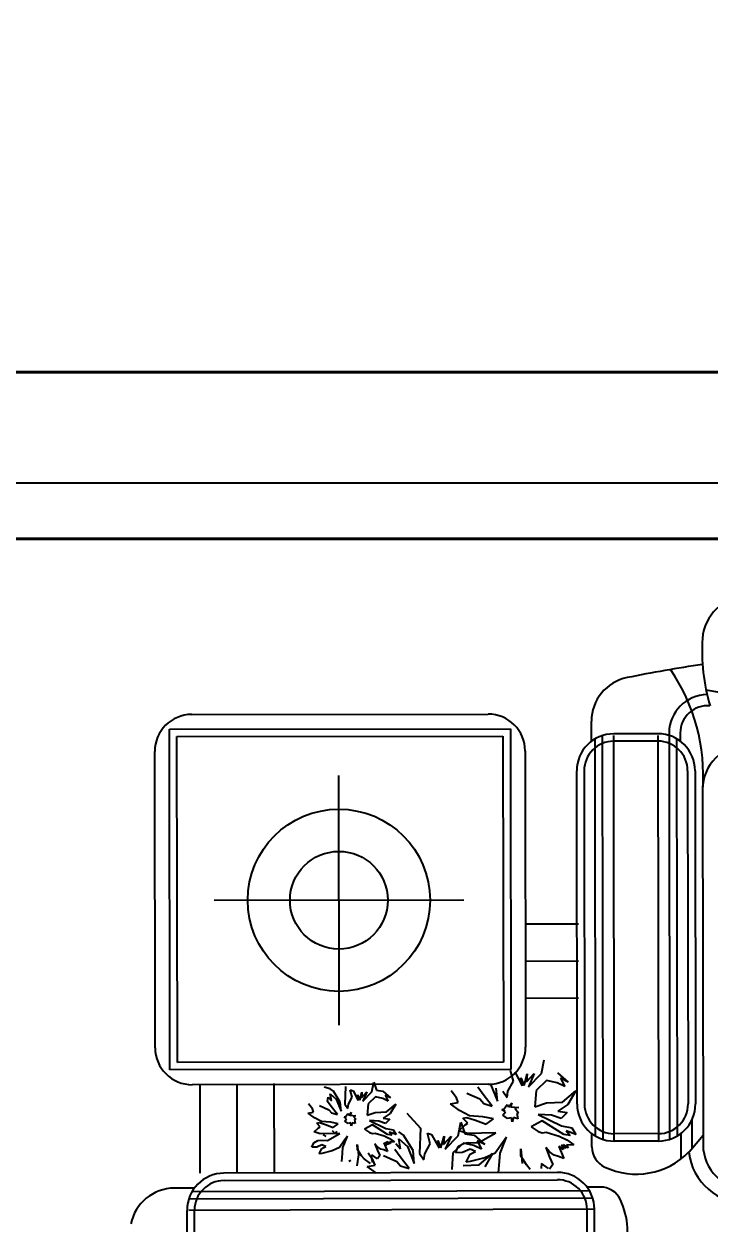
# Model space of a CAD drawing. Header units: feet. Extents: x 28652 to 66086, y -6769 to -640.
# Drawn here: x 48296.6 to 48333.7, y -1066.4 to -1001.6 of the extents above; entities that cross this region are included whole.
import ezdxf

# ---------------------------------------------------------------- set-up
doc = ezdxf.new("R2010")
doc.units = ezdxf.units.FT
doc.header["$LTSCALE"] = 50
doc.header["$MEASUREMENT"] = 0
doc.header["$PDMODE"] = 34
doc.linetypes.add('CENTER', pattern=[2, 1.25, -0.25, 0.25, -0.25])
doc.layers.add('CL', color=253, linetype='CENTER')
doc.layers.add('Furniture', color=32, linetype='Continuous')
doc.layers.add('DIMENSION', color=142, linetype='Continuous', lineweight=13)
doc.layers.add('wall', color=6, linetype='Continuous', lineweight=40)
doc.styles.add('dimension', font='arial.ttf')
doc.dimstyles.new('1@100', dxfattribs={"dimscale": 0.1, "dimtxt": 60, "dimasz": 60, "dimexe": 60, "dimexo": 0, "dimgap": 30, "dimtad": 1, "dimdec": 0, "dimzin": 0, "dimdsep": 46, "dimlunit": 4, "dimtxsty": 'dimension', "dimcen": 0, "dimclrd": 256, "dimclre": 256, "dimclrt": 256, "dimadec": 0, "dimazin": 0, "dimtfac": 1, "dimtdec": 0, "dimtix": 1, "dimtofl": 0, "dimtmove": 0, "dimatfit": 3, "dimfxl": 60, "dimfxlon": 1, "dimtfillclr": 256, "dimtolj": 1, "dimtzin": 0, "dimlwd": -1, "dimlwe": -1, "dimarcsym": 0})

# ---------------------------------------------------------------- blocks, each defined once
blk = doc.blocks.new('*D283')
at = {"layer": 'Defpoints', "color": 0, "transparency": 16777216}
for p in [(48295.576, -989.683), (48283.576, -1020.407), (48295.576, -1026.407)]:
    blk.add_point(p, dxfattribs=at)
at = {"layer": 'DIMENSION', "transparency": 16777216}
for p, q in [((48283.576, -995.683), (48283.576, -983.683)), ((48295.576, -995.683), (48295.576, -983.683)), ((48277.576, -989.683), (48271.576, -989.683)), ((48301.576, -989.683), (48307.576, -989.683))]:
    blk.add_line(p, q, dxfattribs=at)
for points in [[(48277.576, -988.683), (48277.576, -990.683), (48283.576, -989.683)], [(48301.576, -988.683), (48301.576, -990.683), (48295.576, -989.683)]]:
    blk.add_solid(points, dxfattribs=at)
at = {"layer": 'DIMENSION', "transparency": 16777216, "insert": (48289.576, -982.837), "char_height": 6, "attachment_point": 5, "style": 'dimension'}
blk.add_mtext("\\A1;1' [0.30]", dxfattribs=at)
blk = doc.blocks.new('*D284')
at = {"layer": 'Defpoints', "color": 0, "transparency": 16777216}
for p in [(48418.192, -989.683), (48295.576, -1026.407), (48418.192, -1029.407)]:
    blk.add_point(p, dxfattribs=at)
at = {"layer": 'DIMENSION', "transparency": 16777216}
for p, q in [((48295.576, -995.683), (48295.576, -983.683)), ((48418.192, -995.683), (48418.192, -983.683)), ((48301.576, -989.683), (48412.192, -989.683))]:
    blk.add_line(p, q, dxfattribs=at)
for points in [[(48301.576, -988.683), (48301.576, -990.683), (48295.576, -989.683)], [(48412.192, -988.683), (48412.192, -990.683), (48418.192, -989.683)]]:
    blk.add_solid(points, dxfattribs=at)
at = {"layer": 'DIMENSION', "transparency": 16777216, "insert": (48356.884, -982.837), "char_height": 6, "attachment_point": 5, "style": 'dimension'}
blk.add_mtext('\\A1;10\'-3" [3.11]', dxfattribs=at)
blk = doc.blocks.new('*D289')
at = {"layer": 'Defpoints', "color": 0, "transparency": 16777216}
for p in [(48424.192, -964.262), (48289.576, -1020.407), (48424.192, -1020.407)]:
    blk.add_point(p, dxfattribs=at)
at = {"layer": 'DIMENSION', "transparency": 16777216}
for p, q in [((48289.576, -970.262), (48289.576, -958.262)), ((48424.192, -970.262), (48424.192, -958.262)), ((48295.576, -964.262), (48418.192, -964.262))]:
    blk.add_line(p, q, dxfattribs=at)
for points in [[(48295.576, -963.262), (48295.576, -965.262), (48289.576, -964.262)], [(48418.192, -963.262), (48418.192, -965.262), (48424.192, -964.262)]]:
    blk.add_solid(points, dxfattribs=at)
at = {"layer": 'DIMENSION', "transparency": 16777216, "insert": (48356.884, -957.417), "char_height": 6, "attachment_point": 5, "style": 'dimension'}
blk.add_mtext('\\A1;11\'-3" [3.42]', dxfattribs=at)
blk = doc.blocks.new('*D291')
at = {"layer": 'Defpoints', "color": 0, "transparency": 16777216}
for p in [(48555.192, -935.122), (48128.96, -1020.407), (48555.192, -1020.407)]:
    blk.add_point(p, dxfattribs=at)
at = {"layer": 'DIMENSION', "transparency": 16777216}
for p, q in [((48128.96, -941.122), (48128.96, -929.122)), ((48555.192, -941.122), (48555.192, -929.122)), ((48134.96, -935.122), (48549.192, -935.122))]:
    blk.add_line(p, q, dxfattribs=at)
for points in [[(48134.96, -934.122), (48134.96, -936.122), (48128.96, -935.122)], [(48549.192, -934.122), (48549.192, -936.122), (48555.192, -935.122)]]:
    blk.add_solid(points, dxfattribs=at)
at = {"layer": 'DIMENSION', "transparency": 16777216, "insert": (48342.076, -928.276), "char_height": 6, "attachment_point": 5, "style": 'dimension'}
blk.add_mtext('\\A1;35\'-6" [10.83]', dxfattribs=at)
blk = doc.blocks.new('Sofa')
at = {"layer": 'Furniture'}
for p, q in [((10206.4, 2472.4), (10606.4, 2472.4)), ((10176.4, 2452.4), (10636.4, 2452.4)), ((10176.4, 1992.4), (10176.4, 2452.4)), ((10636.4, 2452.4), (10636.4, 1992.4)), ((10745.9, 2435.5), (10745.9, 2462.5)), ((10186.4, 2442.4), (10626.4, 2442.4)), ((10186.4, 2002.4), (10186.4, 2442.4)), ((10626.4, 2442.4), (10626.4, 2002.4)), ((10750.9, 1902.2), (10750.9, 2438.8)), ((10760.9, 1897.8), (10760.9, 2443.2)), ((10835.7, 2445.5), (10775.9, 2445.5)), ((10775.9, 1895.5), (10775.9, 2443.2)), ((10835.7, 2435.5), (10775.9, 2435.5)), ((10835.7, 2443.2), (10835.7, 1895.5)), ((10850.7, 2446.6), (10850.7, 1897.8)), ((10860.7, 2438.8), (10860.7, 1902.2)), ((10865.7, 2446.6), (10865.7, 2435.5)), ((10156.4, 2022.4), (10156.4, 2422.4)), ((10656.4, 2422.4), (10656.4, 2022.4)), ((10404.7, 2052.7), (10404.7, 2389.8)), ((10725.9, 1945.5), (10725.9, 2395.5)), ((10735.9, 2395.5), (10735.9, 1945.5)), ((10875.7, 2395.5), (10875.7, 1945.5)), ((10885.7, 2395.5), (10885.7, 1945.5)), ((10895.9, 2370.2), (10895.9, 1890.2)), ((10573.3, 2221.2), (10236.2, 2221.2)), ((10727.9, 2188.4), (10656.4, 2188.4)), ((10727.9, 2138.4), (10656.4, 2138.4)), ((10727.9, 2088.4), (10656.4, 2088.4)), ((10626.4, 2002.4), (10186.4, 2002.4)), ((10677.7, 1987), (10681.5, 2005.4)), ((10636.4, 1992.4), (10176.4, 1992.4)), ((10639.9, 1976.5), (10636.1, 1990.9)), ((10641.9, 1989.2), (10651.8, 1970.4)), ((10651.8, 1970.4), (10650.1, 1981)), ((10650.1, 1981), (10654.5, 1970.8)), ((10654.5, 1970.8), (10658.7, 1986.5)), ((10657.8, 1975.5), (10668.2, 1986.8)), ((10658.7, 1986.5), (10657.8, 1975.5)), ((10660.3, 1969), (10677.7, 1987)), ((10668.2, 1986.8), (10660.3, 1969)), ((10684.8, 1977.3), (10670.7, 1964)), ((10699, 1974.2), (10684.8, 1977.3)), ((10699.4, 1987.9), (10713.8, 1975.3)), ((10713.8, 1975.3), (10703.4, 1980.4)), ((10703.4, 1980.4), (10709.4, 1969.1)), ((10606.4, 1972.4), (10206.4, 1972.4)), ((10217.2, 1853.1), (10217.1, 1972.4)), ((10267.1, 1853), (10267.1, 1972.4)), ((10317.1, 1852.6), (10317.1, 1973.7)), ((10392.6, 1966.4), (10384.6, 1968.9)), ((10397, 1963.3), (10392.6, 1966.4)), ((10406.1, 1948.6), (10397, 1963.3)), ((10413.1, 1969.9), (10412.3, 1945.8)), ((10419.6, 1965.2), (10423.6, 1964)), ((10422.2, 1955.1), (10419.6, 1965.2)), ((10423.6, 1964), (10430.6, 1950.8)), ((10432.5, 1951.1), (10435.4, 1962.1)), ((10434.8, 1954.4), (10442.1, 1962.3)), ((10435.4, 1962.1), (10434.8, 1954.4)), ((10436.5, 1949.9), (10448.7, 1962.5)), ((10442.1, 1962.3), (10436.5, 1949.9)), ((10448.7, 1962.5), (10451.4, 1975.3)), ((10451.4, 1975.3), (10455.1, 1964.5)), ((10455.1, 1964.5), (10463.9, 1963.1)), ((10463.9, 1963.1), (10474, 1954.3)), ((10563.1, 1954.1), (10556, 1963.8)), ((10599.1, 1958.8), (10592, 1968.5)), ((10609.1, 1972.7), (10618.4, 1949.7)), ((10618.4, 1949.7), (10616.9, 1967.2)), ((10625.7, 1963.2), (10631.3, 1954.6)), ((10631.3, 1954.6), (10632.6, 1963)), ((10632.6, 1963), (10639.9, 1976.5)), ((10670.7, 1964), (10668.9, 1941.8)), ((10709.4, 1969.1), (10699, 1974.2)), ((10706.1, 1948.1), (10724, 1963.4)), ((10724, 1963.4), (10713.4, 1945.2)), ((10368.5, 1939.4), (10363.5, 1946.2)), ((10388.8, 1949.5), (10389.7, 1955.4)), ((10393.7, 1942.7), (10388.8, 1949.5)), ((10389.7, 1955.4), (10394.3, 1950.5)), ((10392.8, 1959.8), (10400.7, 1952.5)), ((10394.3, 1950.5), (10392.8, 1959.8)), ((10400.7, 1952.5), (10407.2, 1936.4)), ((10407.2, 1936.4), (10406.1, 1948.6)), ((10412.3, 1945.8), (10416.2, 1939.8)), ((10416.2, 1939.8), (10417.1, 1945.7)), ((10417.1, 1945.7), (10422.2, 1955.1)), ((10430.6, 1950.8), (10429.4, 1958.3)), ((10429.4, 1958.3), (10432.5, 1951.1)), ((10443.8, 1946.3), (10442.6, 1930.8)), ((10453.7, 1955.6), (10443.8, 1946.3)), ((10463.6, 1953.5), (10453.7, 1955.6)), ((10470.9, 1949.9), (10463.6, 1953.5)), ((10466.7, 1957.8), (10470.9, 1949.9)), ((10474, 1954.3), (10466.7, 1957.8)), ((10468.6, 1935.2), (10481.2, 1945.9)), ((10481.2, 1945.9), (10473.7, 1933.2)), ((10554.9, 1945.9), (10565.5, 1947.7)), ((10567.3, 1937), (10554.9, 1945.9)), ((10565.5, 1947.7), (10563.1, 1954.1)), ((10577, 1960.5), (10594.7, 1952.6)), ((10594.7, 1952.6), (10599.8, 1946.6)), ((10611.3, 1943.1), (10599.1, 1958.8)), ((10599.8, 1946.6), (10611.3, 1943.1)), ((10627.1, 1938.9), (10631.5, 1945.1)), ((10631.5, 1945.1), (10633.5, 1941.3)), ((10633.5, 1941.3), (10637.9, 1947.5)), ((10637.9, 1947.5), (10636.2, 1941.8)), ((10668.9, 1941.8), (10684.4, 1947.1)), ((10684.4, 1947.1), (10706.1, 1948.1)), ((10713.4, 1945.2), (10699.9, 1936.1)), ((10362.7, 1933.7), (10370.2, 1934.9)), ((10371.4, 1927.5), (10362.7, 1933.7)), ((10370.2, 1934.9), (10368.5, 1939.4)), ((10378.2, 1943.9), (10390.6, 1938.4)), ((10390.6, 1938.4), (10394.2, 1934.2)), ((10402.3, 1931.7), (10393.7, 1942.7)), ((10394.2, 1934.2), (10402.3, 1931.7)), ((10411.4, 1928.5), (10413.3, 1928.8)), ((10414.7, 1926.1), (10411.4, 1928.5)), ((10413.3, 1928.8), (10416.4, 1933.1)), ((10416.4, 1933.1), (10417.8, 1930.5)), ((10417.8, 1930.5), (10420.9, 1934.8)), ((10420.9, 1934.8), (10419.6, 1930.8)), ((10419.6, 1930.8), (10427.4, 1930.2)), ((10427.4, 1930.2), (10423.7, 1929.6)), ((10423.7, 1929.6), (10427.2, 1925.4)), ((10442.6, 1930.8), (10453.4, 1934.6)), ((10453.4, 1934.6), (10468.6, 1935.2)), ((10473.7, 1933.2), (10464.3, 1926.8)), ((10496, 1933.5), (10514.4, 1913.3)), ((10580.8, 1929.7), (10567.3, 1937)), ((10598.7, 1928.7), (10580.8, 1929.7)), ((10612.9, 1925.6), (10598.7, 1928.7)), ((10624.4, 1938.4), (10627.1, 1938.9)), ((10629.1, 1935.1), (10624.4, 1938.4)), ((10625.8, 1930.5), (10629.1, 1935.1)), ((10632, 1926), (10625.8, 1930.5)), ((10636.2, 1941.8), (10647.2, 1940.9)), ((10647.2, 1940.9), (10641.9, 1940)), ((10641.9, 1940), (10647, 1934)), ((10647, 1934), (10644.4, 1933.6)), ((10644.4, 1933.6), (10645.7, 1925.6)), ((10673.4, 1931.6), (10704.6, 1916.4)), ((10691.3, 1930.5), (10673.4, 1931.6)), ((10704.4, 1925.9), (10691.3, 1930.5)), ((10699.9, 1936.1), (10712.6, 1934.1)), ((10712.6, 1934.1), (10704.4, 1925.9)), ((10370.8, 1908.3), (10376.6, 1914)), ((10380.9, 1922.4), (10371.4, 1927.5)), ((10374.5, 1920.4), (10378.3, 1921)), ((10379.2, 1915.4), (10374.5, 1920.4)), ((10376.6, 1914), (10379.2, 1915.4)), ((10378.3, 1921), (10386.3, 1918.5)), ((10393.5, 1921.6), (10380.9, 1922.4)), ((10386.3, 1918.5), (10396.6, 1914.5)), ((10403.4, 1919.5), (10393.5, 1921.6)), ((10396.6, 1914.5), (10403.4, 1919.5)), ((10412.4, 1922.9), (10414.7, 1926.1)), ((10416.7, 1919.8), (10412.4, 1922.9)), ((10420.4, 1920.4), (10416.7, 1919.8)), ((10421.1, 1916.7), (10420.4, 1920.4)), ((10422.3, 1920.7), (10421.1, 1916.7)), ((10426.3, 1919.5), (10422.3, 1920.7)), ((10427.2, 1925.4), (10425.4, 1925.1)), ((10425.4, 1925.1), (10426.3, 1919.5)), ((10449.6, 1917.7), (10439, 1912.1)), ((10458.2, 1922.9), (10445.7, 1923.7)), ((10445.7, 1923.7), (10467.6, 1913)), ((10469.9, 1904.8), (10449.6, 1917.7)), ((10467.4, 1919.7), (10458.2, 1922.9)), ((10464.3, 1926.8), (10473.1, 1925.4)), ((10473.1, 1925.4), (10467.4, 1919.7)), ((10467.6, 1913), (10477.5, 1910.9)), ((10514.4, 1913.3), (10513.3, 1879)), ((10565.3, 1902.8), (10569.1, 1921.1)), ((10566.4, 1909.6), (10574.6, 1917.8)), ((10569.1, 1921.1), (10574.4, 1905.7)), ((10571.7, 1926.8), (10577, 1927.7)), ((10578.4, 1919.8), (10571.7, 1926.8)), ((10574.6, 1917.8), (10578.4, 1919.8)), ((10577, 1927.7), (10588.6, 1924.2)), ((10588.6, 1924.2), (10603.2, 1918.5)), ((10603.2, 1918.5), (10612.9, 1925.6)), ((10637.3, 1926.9), (10632, 1926)), ((10638.2, 1921.6), (10637.3, 1926.9)), ((10639.9, 1927.4), (10638.2, 1921.6)), ((10645.7, 1925.6), (10639.9, 1927.4)), ((10678.9, 1923), (10663.9, 1915)), ((10663.9, 1915), (10673.2, 1908.4)), ((10707.9, 1904.6), (10678.9, 1923)), ((10704.6, 1916.4), (10718.8, 1913.3)), ((10718.8, 1913.3), (10724.3, 1904.7)), ((10880.7, 1923.7), (10880.7, 1885.3)), ((10370.4, 1893.8), (10375.7, 1896.6)), ((10378.9, 1905.8), (10370.8, 1908.3)), ((10375.7, 1896.6), (10379.4, 1897.3)), ((10405.6, 1906.4), (10378.9, 1905.8)), ((10379.4, 1897.3), (10389, 1897)), ((10387.2, 1902), (10382.9, 1905.1)), ((10389, 1897), (10405.6, 1906.4)), ((10399.4, 1905.6), (10395.8, 1909.7)), ((10401.7, 1908.8), (10399.4, 1905.6)), ((10411.9, 1897), (10405, 1887.2)), ((10409.8, 1887.1), (10415.8, 1902.4)), ((10415.8, 1902.4), (10411.9, 1897)), ((10439, 1912.1), (10445.6, 1907.4)), ((10445.6, 1907.4), (10449.6, 1906.2)), ((10449.6, 1906.2), (10453.3, 1906.8)), ((10453.3, 1906.8), (10465.4, 1903.1)), ((10465.4, 1903.1), (10472.7, 1899.6)), ((10475.8, 1903.9), (10469.9, 1904.8)), ((10481.4, 1904.8), (10472.2, 1908.1)), ((10472.2, 1908.1), (10475.8, 1903.9)), ((10472.7, 1899.6), (10479.2, 1894.9)), ((10477.5, 1910.9), (10481.4, 1904.8)), ((10491.4, 1904), (10485.2, 1908.4)), ((10487.6, 1885.6), (10485.4, 1898.9)), ((10485.4, 1898.9), (10496.7, 1888.5)), ((10504.5, 1883), (10491.4, 1904)), ((10523.7, 1906.7), (10529.5, 1904.9)), ((10527.5, 1892.3), (10523.7, 1906.7)), ((10529.5, 1904.9), (10539.5, 1886.1)), ((10539.5, 1886.1), (10537.7, 1896.7)), ((10537.7, 1896.7), (10542.1, 1886.6)), ((10542.1, 1886.6), (10546.3, 1902.3)), ((10545.4, 1891.2), (10555.8, 1902.5)), ((10546.3, 1902.3), (10545.4, 1891.2)), ((10547.9, 1884.8), (10565.3, 1902.8)), ((10555.8, 1902.5), (10547.9, 1884.8)), ((10578, 1906), (10566.4, 1909.6)), ((10574.4, 1905.7), (10587, 1903.7)), ((10597, 1906.5), (10578, 1906)), ((10587, 1903.7), (10601.5, 1891.1)), ((10591, 1896.1), (10597, 1884.9)), ((10601.5, 1891.1), (10591, 1896.1)), ((10592.4, 1893.4), (10616, 1907)), ((10616, 1907), (10597, 1906.5)), ((10622.1, 1879.3), (10630.7, 1901.2)), ((10630.7, 1901.2), (10625.1, 1893.5)), ((10673.2, 1908.4), (10678.9, 1906.6)), ((10678.9, 1906.6), (10684.2, 1907.5)), ((10684.2, 1907.5), (10701.5, 1902.2)), ((10701.5, 1902.2), (10711.9, 1897.1)), ((10716.4, 1903.3), (10707.9, 1904.6)), ((10724.3, 1904.7), (10711.3, 1909.3)), ((10711.3, 1909.3), (10716.4, 1903.3)), ((10711.9, 1897.1), (10721.3, 1890.5)), ((10745.9, 1887.6), (10745.9, 1905.5)), ((10835.7, 1905.5), (10775.9, 1905.5)), ((10865.7, 1905.5), (10865.7, 1870.9)), ((10876.9, 1880.7), (10895.9, 1903.5)), ((10367.6, 1887.6), (10370.4, 1893.8)), ((10374.3, 1887.8), (10367.6, 1887.6)), ((10381.4, 1890.9), (10374.3, 1887.8)), ((10377.7, 1878.8), (10381.3, 1886.1)), ((10381.3, 1886.1), (10386.5, 1888.9)), ((10386.5, 1888.9), (10381.4, 1890.9)), ((10395.2, 1882.7), (10381.4, 1879.4)), ((10405, 1887.2), (10395.2, 1882.7)), ((10409.2, 1879.3), (10409.8, 1887.1)), ((10429.3, 1884.6), (10429.1, 1891.3)), ((10429.1, 1891.3), (10430.6, 1877.2)), ((10434.6, 1875.9), (10429.3, 1884.6)), ((10452.9, 1892.4), (10456.3, 1883.4)), ((10456.4, 1888.2), (10452.9, 1892.4)), ((10456.3, 1883.4), (10459.4, 1876.3)), ((10460.8, 1885.1), (10456.4, 1888.2)), ((10464.8, 1883.9), (10460.8, 1885.1)), ((10469.9, 1881.9), (10464.8, 1883.9)), ((10465.1, 1893.5), (10469.9, 1881.9)), ((10469.5, 1890.4), (10465.1, 1893.5)), ((10467.7, 1894.9), (10469.5, 1890.4)), ((10472.1, 1891.8), (10467.7, 1894.9)), ((10469.6, 1895.2), (10472.1, 1891.8)), ((10473.9, 1892.1), (10469.6, 1895.2)), ((10479.2, 1894.9), (10472.5, 1894.7)), ((10472.5, 1894.7), (10473.9, 1892.1)), ((10486.8, 1874.5), (10479.7, 1884.3)), ((10481, 1892.7), (10487.6, 1885.6)), ((10496.7, 1888.5), (10506, 1865.5)), ((10506, 1865.5), (10504.5, 1883)), ((10520.2, 1878.8), (10527.5, 1892.3)), ((10572.4, 1893), (10558.3, 1879.7)), ((10561.8, 1880.1), (10565.8, 1889)), ((10571.3, 1880.3), (10561.8, 1880.1)), ((10565.8, 1889), (10573.3, 1893)), ((10581.5, 1884.8), (10571.3, 1880.3)), ((10586.6, 1889.9), (10572.4, 1893)), ((10573.3, 1893), (10578.6, 1893.9)), ((10578.6, 1893.9), (10592.4, 1893.4)), ((10581.3, 1877.9), (10588.8, 1881.9)), ((10588.8, 1881.9), (10581.5, 1884.8)), ((10597, 1884.9), (10586.6, 1889.9)), ((10625.1, 1893.5), (10615.2, 1879.5)), ((10650, 1875.8), (10649.7, 1885.3)), ((10649.7, 1885.3), (10651.7, 1865.2)), ((10688.7, 1880.9), (10683.6, 1886.9)), ((10683.6, 1886.9), (10688.5, 1874.1)), ((10694.9, 1876.5), (10688.7, 1880.9)), ((10707.3, 1884.1), (10701.1, 1888.5)), ((10701.1, 1888.5), (10708, 1871.9)), ((10704.9, 1890.5), (10707.3, 1884.1)), ((10711.1, 1886.1), (10704.9, 1890.5)), ((10707.5, 1890.9), (10711.1, 1886.1)), ((10713.7, 1886.5), (10707.5, 1890.9)), ((10721.3, 1890.5), (10711.7, 1890.3)), ((10711.7, 1890.3), (10713.7, 1886.5)), ((10835.7, 1895.5), (10775.9, 1895.5)), ((10381.4, 1879.4), (10377.7, 1878.8)), ((10408.1, 1868.6), (10409.2, 1879.3)), ((10420.3, 1869.7), (10417.7, 1868.3)), ((10430.6, 1877.2), (10428.3, 1862.5)), ((10438.2, 1871.8), (10434.6, 1875.9)), ((10446.8, 1865.6), (10438.2, 1871.8)), ((10450.7, 1869.8), (10443.6, 1879.6)), ((10448.7, 1877.4), (10448.5, 1872.6)), ((10448.5, 1872.6), (10449.5, 1867)), ((10455.2, 1872.7), (10448.7, 1877.4)), ((10453.1, 1863.4), (10450.7, 1869.8)), ((10456.3, 1871.9), (10455.2, 1872.7)), ((10459.4, 1876.3), (10456.3, 1871.9)), ((10464.6, 1876.3), (10482.3, 1868.3)), ((10482.3, 1868.3), (10487.4, 1862.4)), ((10499, 1858.8), (10486.8, 1874.5)), ((10513.3, 1879), (10518.9, 1870.4)), ((10518.9, 1870.4), (10520.2, 1878.8)), ((10558.3, 1879.7), (10556.5, 1857.6)), ((10572, 1862.9), (10593.7, 1863.8)), ((10576.2, 1867.5), (10581.3, 1877.9)), ((10581.5, 1868.4), (10576.2, 1867.5)), ((10601.2, 1873.1), (10581.5, 1868.4)), ((10593.7, 1863.8), (10611.7, 1879.1)), ((10611.7, 1879.1), (10601.1, 1861)), ((10615.2, 1879.5), (10601.2, 1873.1)), ((10619.7, 1852.9), (10621.2, 1868.2)), ((10621.2, 1868.2), (10622.1, 1879.3)), ((10657.5, 1863.4), (10650, 1875.8)), ((10677.7, 1865.4), (10677.4, 1858.5)), ((10687, 1858.8), (10677.7, 1865.4)), ((10688.5, 1874.1), (10692.9, 1863.9)), ((10692.9, 1863.9), (10688.5, 1857.7)), ((10700.7, 1874.7), (10694.9, 1876.5)), ((10708, 1871.9), (10700.7, 1874.7)), ((10699.1, 1853.4), (10249.1, 1852.8)), ((10442.5, 1861.6), (10453.1, 1863.4)), ((10454.9, 1852.8), (10442.5, 1861.6)), ((10487.4, 1862.4), (10499, 1858.8)), ((10662.6, 1857.4), (10657.5, 1863.4)), ((10209.2, 1832.7), (10182.2, 1832.7)), ((10249.2, 1842.8), (10699.2, 1843.4)), ((10757, 1833.4), (10739.2, 1833.4)), ((10746.9, 1818.4), (10201.5, 1817.7)), ((10742.5, 1828.4), (10205.9, 1827.7)), ((10199.3, 1742.9), (10199.2, 1802.7)), ((10749.2, 1803.4), (10201.5, 1802.7)), ((10209.3, 1743), (10209.2, 1802.7)), ((10739.3, 1743.7), (10739.2, 1803.4)), ((10749.3, 1743.7), (10749.2, 1803.4))]:
    blk.add_line(p, q, dxfattribs=at)
for radius in [123, 66]:
    blk.add_circle((10404.7, 2221.2), radius, dxfattribs=at)
for centre, radius, start, end in [((10955.8, 2570.2), 60, 90, 176.1275), ((11155.3, 2556.7), 259.9, 176.1275, 196.4266), ((11195.9, 511.1), 2050, 98.4151, 101.302), ((10643.5, 2389.7), 253.2, 355.5854, 34.2393), ((10805.9, 2462.5), 60, 101.302, 180), ((10902.8, 2446.2), 52.1, 90.9194, 179.4053), ((11195.9, 4262.3), 1782.2, 260.4594, 279.5406), ((10902.8, 2446.2), 37.1, 85.1571, 179.4053), ((10206.4, 2422.4), 50, 90, 180), ((10606.4, 2422.4), 50, 0, 90), ((10775.9, 2395.5), 50, 90, 180), ((10775.9, 2395.5), 40, 90, 180), ((10835.7, 2395.5), 50, 0, 90), ((10835.7, 2395.5), 40, 0, 90), ((10955.9, 2370.2), 60, 90, 180), ((10206.4, 2022.4), 50, 180, 270), ((10606.4, 2022.4), 50, 270, 0), ((10775.9, 1945.5), 50, 180, 270), ((10775.9, 1945.5), 40, 180, 270), ((10835.7, 1945.5), 40, 270, 0), ((10835.7, 1945.5), 50, 270, 0), ((10775.9, 1887.6), 30, 180, 244.5921), ((10805.8, 1950.5), 99.6, 244.5921, 315.5106), ((10955.9, 1890.2), 80, 187.063, 270), ((10955.9, 1890.2), 60, 180, 270), ((10249.2, 1802.8), 50, 90.0755, 180.0755), ((10699.2, 1803.4), 50, 0.0755, 90.0755), ((10182.3, 1772.7), 60, 90.0755, 168.7735), ((10249.2, 1802.8), 40, 90.0755, 180.0755), ((10699.2, 1803.4), 40, 0.0755, 90.0755), ((10757.1, 1803.4), 30, 25.4833, 90.0755), ((10694.2, 1773.5), 99.6, 295.3288, 25.4833)]:
    blk.add_arc(centre, radius, start, end, dxfattribs=at)

msp = doc.modelspace()

# ---------------------------------------------------------------- linework, layer by layer
at = {"layer": 'CL', "ltscale": 25}
msp.add_line((48712.597, -1026.407), (47971.637, -1026.407), dxfattribs=at)
at = {"layer": 'wall'}
for p, q in [((48128.96, -1020.407), (48555.192, -1020.407)), ((48295.576, -1029.407), (48421.192, -1029.407))]:
    msp.add_line(p, q, dxfattribs=at)

# ---------------------------------------------------------------- block references
at = {"xscale": 0.04, "yscale": 0.04, "zscale": 0.04, "rotation": 0.07054630869062066}
msp.add_blockref('Sofa', (47897.559, -1138.292), dxfattribs=at)

# ---------------------------------------------------------------- dimensions: what is measured, and where the dimension line sits
at = {"layer": 'DIMENSION'}
for base, p1, p2, picture, middle in [((48555.192, -935.122), (48128.96, -1020.407), (48555.192, -1020.407), '*D291', (48342.076, -928.276)), ((48424.192, -964.262), (48289.576, -1020.407), (48424.192, -1020.407), '*D289', (48356.884, -957.417)), ((48295.576, -989.683), (48283.576, -1020.407), (48295.576, -1026.407), '*D283', (48289.576, -982.837)), ((48418.192, -989.683), (48295.576, -1026.407), (48418.192, -1029.407), '*D284', (48356.884, -982.837))]:
    dim = msp.add_linear_dim(base=base, p1=p1, p2=p2, dimstyle='1@100', override={"dimtmove": 1}, dxfattribs=at)
    dim.commit()
    dim.dimension.update_dxf_attribs({"geometry": picture, "text_midpoint": middle})

doc.saveas('drawing.dxf')
